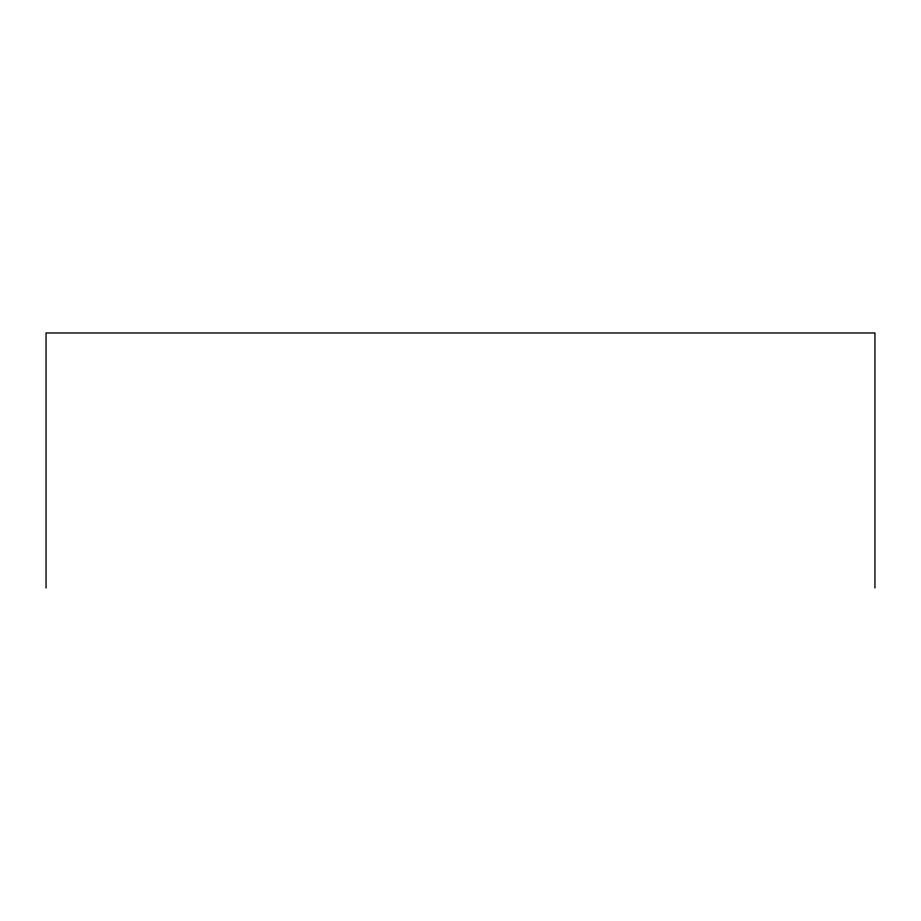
<?xml version="1.0" encoding="UTF-8"?>
<svg xmlns="http://www.w3.org/2000/svg" width="921" height="921" viewBox="0 0 921 921"><rect width="100%" height="100%" fill="white"/><g stroke="black" fill="none" stroke-linecap="round" stroke-linejoin="round"><path stroke-width="1.38" d="M874.95 588.024L874.95 332.976L46.05 332.976L46.05 588.024"/></g></svg>
